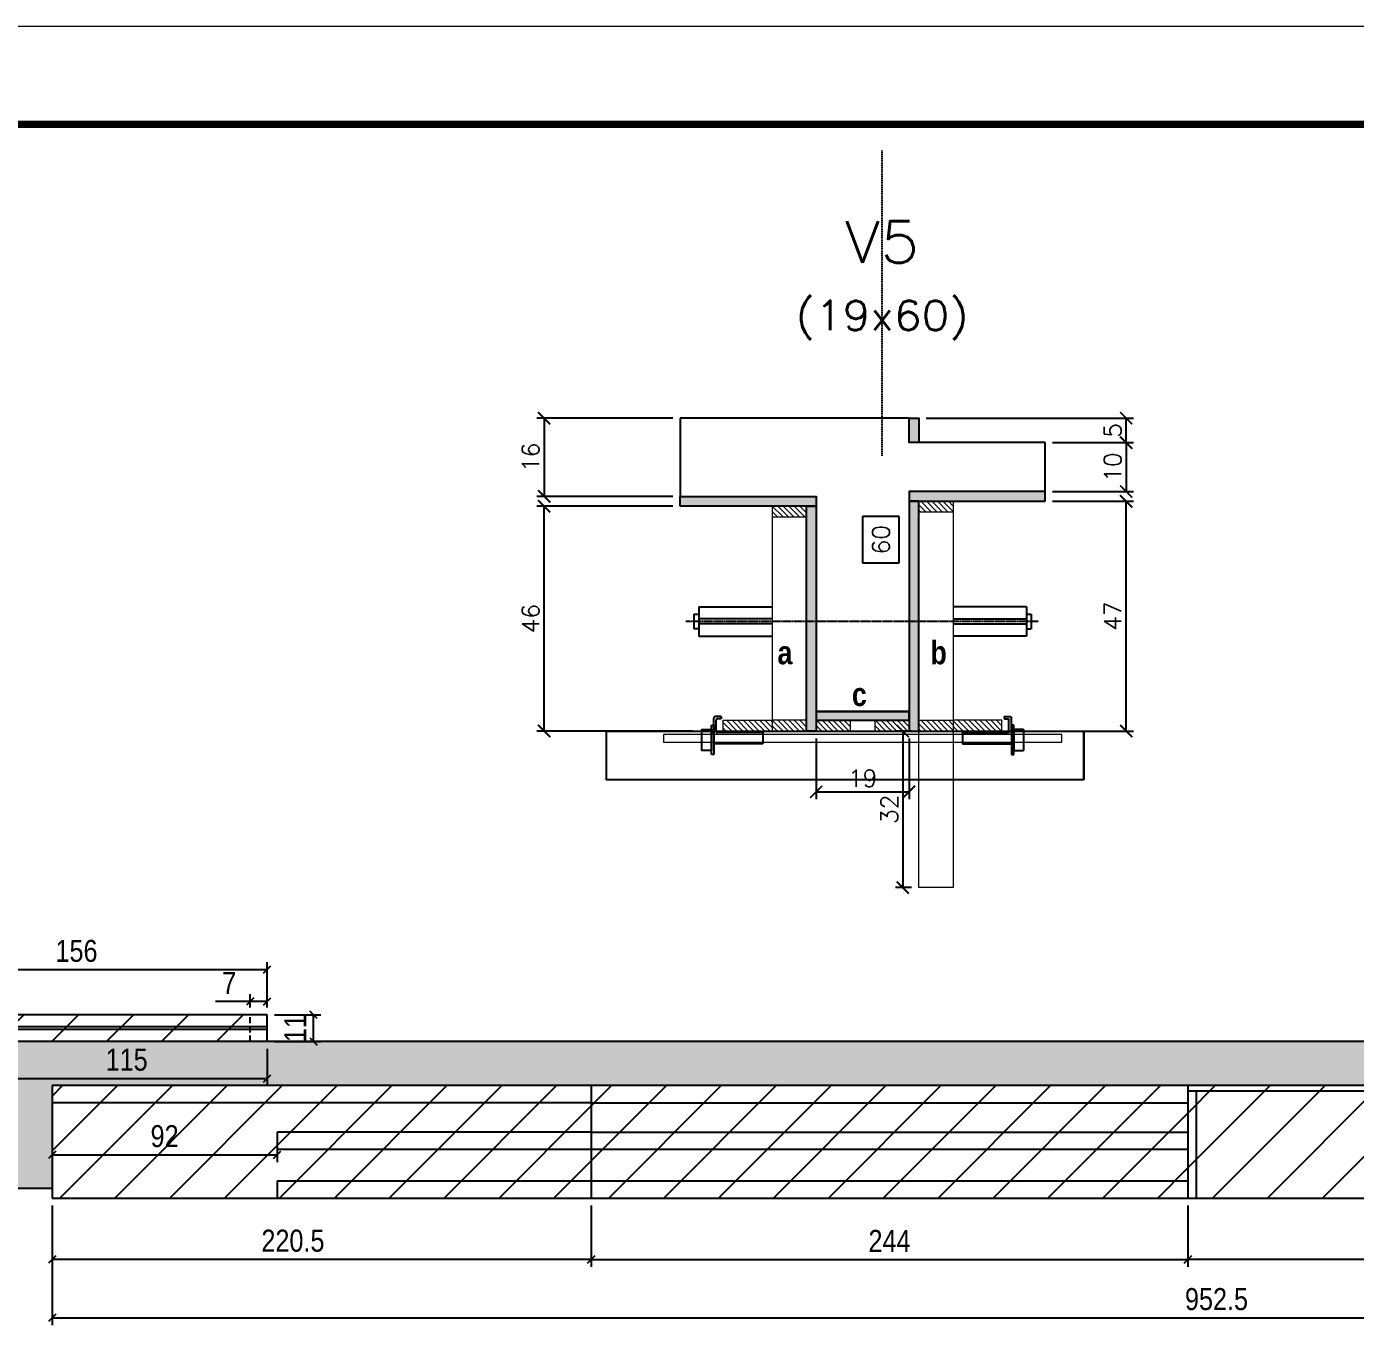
# Model space of a CAD drawing. Extents: x -10448 to -1189, y -11772 to 17235.
# Drawn here: x -5343 to -4799, y 5975 to 6507 of the extents above; entities that cross this region are included whole.
import ezdxf
from ezdxf.enums import TextEntityAlignment as Align

# ---------------------------------------------------------------- set-up
doc = ezdxf.new("R2010")
doc.units = 0
doc.linetypes.add('DASHED', pattern=[0.75, 0.5, -0.25])
doc.linetypes.add('HIDDEN', pattern=[0.375, 0.25, -0.125])
for name, color, linetype in [('barrote', 251, 'Continuous'), ('COTA', 241, 'Continuous'), ('Cota Seção (2x)', 4, 'Continuous'), ('detalhes', 4, 'Continuous'), ('Painéis', 200, 'Continuous'), ('presilha', 1, 'Continuous'), ('Reaproveitamento', 251, 'Continuous'), ('SARR_2.2x7', 40, 'Continuous'), ('SARR_3.5x7', 81, 'Continuous'), ('SARR_EDITAR', 141, 'Continuous'), ('TENSOR', 3, 'Continuous'), ('Texto de Titulo', 7, 'Continuous'), ('Texto Qtd Sarr', 242, 'Continuous')]:
    doc.layers.add(name, color=color, linetype=linetype)
for name, color, linetype, lineweight in [('CONCRETO', 251, 'Continuous', 25), ('Folhas', 255, 'Continuous', 9), ('Hachura', 251, 'Continuous', 9), ('Madeira', 126, 'Continuous', 18), ('SARRAFO DE PRESSAO', 251, 'DASHED', 9), ('SCO-___-LAJ', 2, 'Continuous', 0), ('Texto Seção', 7, 'Continuous', 15)]:
    doc.layers.add(name, color=color, linetype=linetype, lineweight=lineweight)
doc.styles.add('COTA TECNICA-50', font='techl___.ttf', dxfattribs={"height": 9})
doc.styles.add('Romans', font='romans.shx')
doc.styles.add('TECNICA', font='techb___.ttf', dxfattribs={"height": 10})
doc.dimstyles.new('COTA PAINEL-50', dxfattribs={"dimtxt": 9, "dimasz": 3, "dimexe": 3, "dimexo": 3, "dimgap": 3, "dimtad": 1, "dimdec": 1, "dimzin": 12, "dimdsep": 46, "dimtxsty": 'COTA TECNICA-50', "dimblk1": 'OBLIQUE', "dimblk2": 'OBLIQUE', "dimsah": 1, "dimcen": 0.9, "dimclrd": 4, "dimclre": 4, "dimclrt": 240, "dimadec": 1, "dimazin": 3, "dimtfac": 1, "dimtdec": 1, "dimtmove": 0, "dimatfit": 3, "dimfxl": 1, "dimtolj": 1, "dimtzin": 12, "dimarcsym": 0})
doc.dimstyles.new('Cota Seção (2x)', dxfattribs={"dimtxt": 7, "dimasz": 5, "dimexe": 3, "dimexo": 3, "dimgap": 2, "dimtad": 3, "dimdec": 1, "dimlfac": 0.5, "dimzin": 12, "dimdsep": 46, "dimtxsty": 'Romans', "dimblk": 'ARCHTICK', "dimcen": 0, "dimclrd": 4, "dimclre": 4, "dimclrt": 1, "dimadec": 1, "dimazin": 3, "dimtfac": 1, "dimtdec": 1, "dimtmove": 0, "dimatfit": 3, "dimldrblk": 'OBLIQUE', "dimfxl": 1, "dimtolj": 1, "dimtzin": 12, "dimarcsym": 0})
doc.dimstyles.new('Cota Seção interna', dxfattribs={"dimtxt": 7, "dimasz": 6, "dimexe": 0.18, "dimexo": 2, "dimgap": -4, "dimtad": 3, "dimdec": 1, "dimlfac": 0.5, "dimzin": 12, "dimdsep": 46, "dimtxsty": 'Romans', "dimblk": 'ARCHTICK', "dimcen": 0.09, "dimse1": 1, "dimse2": 1, "dimsd1": 1, "dimsd2": 1, "dimclrd": 180, "dimclre": 5, "dimclrt": 1, "dimadec": 0, "dimazin": 3, "dimtfac": 1, "dimtdec": 1, "dimtofl": 0, "dimtmove": 0, "dimatfit": 3, "dimldrblk": 'ARCHTICK', "dimfxl": 1, "dimtolj": 1, "dimtzin": 0, "dimarcsym": 0})
pattern_1 = [(45, (-139469.283, -18395.978), (-11.2253202, 11.2253202), [])]

# ---------------------------------------------------------------- blocks, each defined once
blk = doc.blocks.new('9999999999')
at = {"layer": 'Folhas'}
blk.add_lwpolyline([(98138.98, 34190.21), (99623.98, 34190.21), (99623.98, 35240.21), (98138.98, 35240.21)], close=True, dxfattribs=at)
at = {"layer": 'Folhas', "color": 30, "const_width": 3}
blk.add_lwpolyline([(98213.98, 34230.21), (99583.98, 34230.21), (99583.98, 35200.21), (98213.98, 35200.21)], close=True, dxfattribs=at)
blk = doc.blocks.new('_ArchTick')
at = {"color": 0, "linetype": 'ByBlock', "const_width": 0.15}
blk.add_lwpolyline([(-0.5, -0.5), (0.5, 0.5)], dxfattribs=at)
blk = doc.blocks.new('*D630')
at = {"layer": 'COTA', "color": 4, "lineweight": -2, "transparency": 16777216}
for p, q in [((-4923.29, 6312.85), (-4890.09, 6312.85)), ((-4893.09, 6218.85), (-4893.09, 6312.85)), ((-4940.89, 6218.85), (-4890.09, 6218.85))]:
    blk.add_line(p, q, dxfattribs=at)
at = {"layer": 'Defpoints', "color": 0, "transparency": 16777216}
for p in [(-4926.29, 6312.85), (-4893.09, 6312.85), (-4943.89, 6218.85)]:
    blk.add_point(p, dxfattribs=at)
at = {"layer": 'COTA', "color": 4, "lineweight": -2, "transparency": 16777216, "xscale": 5, "yscale": 5, "zscale": 5}
for p, rotation in [((-4893.09, 6312.85), 90), ((-4893.09, 6218.85), 270)]:
    blk.add_blockref('_ArchTick', p, dxfattribs=dict(at, rotation=rotation))
at = {"layer": 'COTA', "color": 1, "transparency": 16777216, "insert": (-4898.59, 6265.85), "char_height": 7, "attachment_point": 5, "rotation": 90, "style": 'Romans'}
blk.add_mtext('\\A1;47', dxfattribs=at)
blk = doc.blocks.new('_Oblique')
at = {"color": 0, "linetype": 'ByBlock', "lineweight": -2}
blk.add_line((-0.5, -0.5), (0.5, 0.5), dxfattribs=at)
blk = doc.blocks.new('*D631')
at = {"layer": 'COTA', "color": 4, "lineweight": -2, "transparency": 16777216}
for p, q in [((-4923.29, 6336.85), (-4890.09, 6336.85)), ((-4893.09, 6336.85), (-4893.09, 6316.85)), ((-4923.29, 6316.85), (-4890.09, 6316.85))]:
    blk.add_line(p, q, dxfattribs=at)
at = {"layer": 'Defpoints', "color": 0, "transparency": 16777216}
for p in [(-4926.29, 6336.85), (-4926.29, 6316.85), (-4893.09, 6316.85)]:
    blk.add_point(p, dxfattribs=at)
at = {"layer": 'COTA', "color": 4, "lineweight": -2, "transparency": 16777216, "xscale": 5, "yscale": 5, "zscale": 5}
for p, rotation in [((-4893.09, 6336.85), 90), ((-4893.09, 6316.85), 270)]:
    blk.add_blockref('_ArchTick', p, dxfattribs=dict(at, rotation=rotation))
at = {"layer": 'COTA', "color": 1, "transparency": 16777216, "insert": (-4898.59, 6326.85), "char_height": 7, "attachment_point": 5, "rotation": 90, "style": 'Romans'}
blk.add_mtext('\\A1;10', dxfattribs=at)
blk = doc.blocks.new('*D632')
at = {"layer": 'COTA', "color": 4, "lineweight": -2, "transparency": 16777216}
for p, q in [((-5078.49, 6310.85), (-5134.16, 6310.85)), ((-5131.16, 6218.85), (-5131.16, 6310.85)), ((-5070.49, 6218.85), (-5134.16, 6218.85))]:
    blk.add_line(p, q, dxfattribs=at)
at = {"layer": 'Defpoints', "color": 0, "transparency": 16777216}
for p in [(-5131.16, 6310.85), (-5075.49, 6310.85), (-5067.49, 6218.85)]:
    blk.add_point(p, dxfattribs=at)
at = {"layer": 'COTA', "color": 4, "lineweight": -2, "transparency": 16777216, "xscale": 5, "yscale": 5, "zscale": 5}
for p, rotation in [((-5131.16, 6310.85), 90), ((-5131.16, 6218.85), 270)]:
    blk.add_blockref('_ArchTick', p, dxfattribs=dict(at, rotation=rotation))
at = {"layer": 'COTA', "color": 1, "transparency": 16777216, "insert": (-5136.66, 6264.85), "char_height": 7, "attachment_point": 5, "rotation": 90, "style": 'Romans'}
blk.add_mtext('\\A1;46', dxfattribs=at)
blk = doc.blocks.new('*D633')
at = {"layer": 'Cota Seção (2x)', "color": 180, "lineweight": -2, "transparency": 16777216}
for p, q in [((-4985.89, 6306.63), (-5000.89, 6306.63)), ((-5000.89, 6306.63), (-5000.89, 6287.63)), ((-4985.89, 6287.63), (-4985.89, 6306.63)), ((-5000.89, 6287.63), (-4985.89, 6287.63))]:
    blk.add_line(p, q, dxfattribs=at)
at = {"layer": 'Defpoints', "color": 0, "transparency": 16777216}
for p in [(-4981.89, 6346.85), (-4981.89, 6346.85), (-4981.89, 6226.85)]:
    blk.add_point(p, dxfattribs=at)
at = {"layer": 'Cota Seção (2x)', "color": 1, "transparency": 16777216, "insert": (-4993.39, 6297.13), "char_height": 7, "attachment_point": 5, "rotation": 90, "style": 'Romans'}
blk.add_mtext('\\A1;60', dxfattribs=at)
blk = doc.blocks.new('PRESILHA METÁLICA 1')
at = {"layer": 'presilha'}
for p, q in [((7.5, 10.64), (7.5, 19.86)), ((12, 21), (8.64, 21)), ((9, 11.57), (9, 18.93)), ((12, 19.5), (9.57, 19.5)), ((12, 21), (12, 19.5)), ((0, 13), (6, 13)), ((0, 13), (0, 0)), ((6, 15.5), (7.5, 15.5)), ((6, -2.5), (6, 15.5)), ((6, 13), (6, 0)), ((7.5, 15.5), (7.5, -2.5)), ((37.5, 11), (9.57, 11)), ((37.5, 11), (37.5, 4.1)), ((6, 0), (0, 0)), ((37.5, 4.1), (7.5, 4.1)), ((7.5, -2.5), (6, -2.5))]:
    blk.add_line(p, q, dxfattribs=at)
for centre, radius, start, end in [((8.64, 19.86), 1.14, 90, 180), ((9.57, 18.93), 0.57, 90, 180), ((9.57, 11.57), 0.57, 180, 270)]:
    blk.add_arc(centre, radius, start, end, dxfattribs=at)
blk = doc.blocks.new('*D634')
at = {"layer": 'COTA', "color": 4, "lineweight": -2, "transparency": 16777216}
for p, q in [((-5019.89, 6215.85), (-5019.89, 6191)), ((-4981.89, 6215.85), (-4981.89, 6191)), ((-5019.89, 6194), (-4981.89, 6194))]:
    blk.add_line(p, q, dxfattribs=at)
at = {"layer": 'Defpoints', "color": 0, "transparency": 16777216}
for p in [(-5019.89, 6218.85), (-4981.89, 6218.85), (-4981.89, 6194)]:
    blk.add_point(p, dxfattribs=at)
at = {"layer": 'COTA', "color": 4, "lineweight": -2, "transparency": 16777216, "xscale": 5, "yscale": 5, "zscale": 5, "rotation": 180}
blk.add_blockref('_ArchTick', (-5019.89, 6194), dxfattribs=at)
at = {"layer": 'COTA', "color": 4, "lineweight": -2, "transparency": 16777216, "xscale": 5, "yscale": 5, "zscale": 5}
blk.add_blockref('_ArchTick', (-4981.89, 6194), dxfattribs=at)
at = {"layer": 'COTA', "color": 1, "transparency": 16777216, "insert": (-5000.89, 6199.5), "char_height": 7, "attachment_point": 5, "style": 'Romans'}
blk.add_mtext('\\A1;19', dxfattribs=at)
blk = doc.blocks.new('*D1677')
at = {"layer": 'COTA', "color": 4, "lineweight": -2, "transparency": 16777216}
for p, q in [((-5078.49, 6346.85), (-5134.16, 6346.85)), ((-5131.16, 6346.85), (-5131.16, 6314.85)), ((-5078.49, 6314.85), (-5134.16, 6314.85))]:
    blk.add_line(p, q, dxfattribs=at)
at = {"layer": 'Defpoints', "color": 0, "transparency": 16777216}
for p in [(-5075.49, 6346.85), (-5131.16, 6314.85), (-5075.49, 6314.85)]:
    blk.add_point(p, dxfattribs=at)
at = {"layer": 'COTA', "color": 4, "lineweight": -2, "transparency": 16777216, "xscale": 5, "yscale": 5, "zscale": 5}
for p, rotation in [((-5131.16, 6346.85), 90), ((-5131.16, 6314.85), 270)]:
    blk.add_blockref('_ArchTick', p, dxfattribs=dict(at, rotation=rotation))
at = {"layer": 'COTA', "color": 1, "transparency": 16777216, "insert": (-5136.66, 6330.85), "char_height": 7, "attachment_point": 5, "rotation": 90, "style": 'Romans'}
blk.add_mtext('\\A1;16', dxfattribs=at)
blk = doc.blocks.new('*D1678')
at = {"layer": 'COTA', "color": 4, "lineweight": -2, "transparency": 16777216}
for p, q in [((-4974.89, 6346.85), (-4890.09, 6346.85)), ((-4893.09, 6336.85), (-4893.09, 6346.85)), ((-4923.29, 6336.85), (-4890.09, 6336.85))]:
    blk.add_line(p, q, dxfattribs=at)
at = {"layer": 'Defpoints', "color": 0, "transparency": 16777216}
for p in [(-4977.89, 6346.85), (-4893.09, 6346.85), (-4926.29, 6336.85)]:
    blk.add_point(p, dxfattribs=at)
at = {"layer": 'COTA', "color": 4, "lineweight": -2, "transparency": 16777216, "xscale": 5, "yscale": 5, "zscale": 5}
for p, rotation in [((-4893.09, 6346.85), 90), ((-4893.09, 6336.85), 270)]:
    blk.add_blockref('_ArchTick', p, dxfattribs=dict(at, rotation=rotation))
at = {"layer": 'COTA', "color": 1, "transparency": 16777216, "insert": (-4898.59, 6341.85), "char_height": 7, "attachment_point": 5, "rotation": 90, "style": 'Romans'}
blk.add_mtext('\\A1;5', dxfattribs=at)
blk = doc.blocks.new('titulo1')
at = {"layer": 'Defpoints', "color": 252, "linetype": 'HIDDEN', "ltscale": 2}
blk.add_line((0, 0), (0, 125), dxfattribs=at)
at = {"layer": 'Defpoints', "style": 'Romans', "oblique": 15}
blk.add_attdef('FOLHA', text='', height=10, dxfattribs=at).set_placement((0, 15.58), align=Align.MIDDLE_CENTER)
at = {"layer": 'Texto Qtd Sarr', "color": 3, "style": 'Romans', "oblique": 15}
for tag, height, p in [('TITULO', 17, (0, 71.45)), ('SEÇÃO', 12, (0, 41.55))]:
    blk.add_attdef(tag, text='', height=height, dxfattribs=at).set_placement(p, align=Align.MIDDLE_CENTER)
blk = doc.blocks.new('*D617')
at = {"layer": 'COTA', "color": 4, "linetype": 'ByBlock', "lineweight": -2, "transparency": 16777216}
for p, q in [((-5111.9, 6024.81), (-5111.9, 5999.72)), ((-4867.9, 6024.81), (-4867.9, 5999.72)), ((-5111.9, 6002.72), (-4867.9, 6002.72))]:
    blk.add_line(p, q, dxfattribs=at)
at = {"layer": 'Defpoints', "color": 0, "linetype": 'ByBlock', "transparency": 16777216}
for p in [(-5111.9, 6027.81), (-4867.9, 6027.81), (-4867.9, 6002.72)]:
    blk.add_point(p, dxfattribs=at)
at = {"layer": 'COTA', "color": 4, "linetype": 'ByBlock', "lineweight": -2, "transparency": 16777216, "xscale": 3, "yscale": 3, "zscale": 3, "rotation": 180}
blk.add_blockref('_Oblique', (-5111.9, 6002.72), dxfattribs=at)
at = {"layer": 'COTA', "color": 4, "linetype": 'ByBlock', "lineweight": -2, "transparency": 16777216, "xscale": 3, "yscale": 3, "zscale": 3}
blk.add_blockref('_Oblique', (-4867.9, 6002.72), dxfattribs=at)
at = {"layer": 'COTA', "color": 240, "linetype": 'ByBlock', "transparency": 16777216, "insert": (-4989.9, 6010.29), "char_height": 9, "attachment_point": 5, "style": 'COTA TECNICA-50'}
blk.add_mtext('\\A1;244', dxfattribs=at)
blk = doc.blocks.new('*D618')
at = {"layer": 'COTA', "color": 4, "linetype": 'ByBlock', "lineweight": -2, "transparency": 16777216}
for p, q in [((-5332.4, 6024.81), (-5332.4, 5999.72)), ((-5111.9, 6024.81), (-5111.9, 5999.72)), ((-5111.9, 6002.72), (-5332.4, 6002.72))]:
    blk.add_line(p, q, dxfattribs=at)
at = {"layer": 'Defpoints', "color": 0, "linetype": 'ByBlock', "transparency": 16777216}
for p in [(-5332.4, 6027.81), (-5111.9, 6027.81), (-5332.4, 6002.72)]:
    blk.add_point(p, dxfattribs=at)
at = {"layer": 'COTA', "color": 4, "linetype": 'ByBlock', "lineweight": -2, "transparency": 16777216, "xscale": 3, "yscale": 3, "zscale": 3, "rotation": 180}
blk.add_blockref('_Oblique', (-5332.4, 6002.72), dxfattribs=at)
at = {"layer": 'COTA', "color": 4, "linetype": 'ByBlock', "lineweight": -2, "transparency": 16777216, "xscale": 3, "yscale": 3, "zscale": 3}
blk.add_blockref('_Oblique', (-5111.9, 6002.72), dxfattribs=at)
at = {"layer": 'COTA', "color": 240, "linetype": 'ByBlock', "transparency": 16777216, "insert": (-5233.9, 6010.32), "char_height": 9, "attachment_point": 5, "style": 'COTA TECNICA-50'}
blk.add_mtext('\\A1;220.5', dxfattribs=at)
blk = doc.blocks.new('*D1680')
at = {"layer": 'COTA', "color": 4, "linetype": 'ByBlock', "lineweight": -2, "transparency": 16777216}
for p, q in [((-5251.4, 6105.81), (-5251.4, 6111.19)), ((-5244.4, 6105.81), (-5244.4, 6111.19)), ((-5251.4, 6108.19), (-5265.56, 6108.19)), ((-5244.4, 6108.19), (-5251.4, 6108.19))]:
    blk.add_line(p, q, dxfattribs=at)
at = {"layer": 'Defpoints', "color": 0, "linetype": 'ByBlock', "transparency": 16777216}
for p in [(-5251.4, 6108.19), (-5251.4, 6102.81), (-5244.4, 6102.81)]:
    blk.add_point(p, dxfattribs=at)
at = {"layer": 'COTA', "color": 4, "linetype": 'ByBlock', "lineweight": -2, "transparency": 16777216, "xscale": 3, "yscale": 3, "zscale": 3, "rotation": 180}
blk.add_blockref('_Oblique', (-5251.4, 6108.19), dxfattribs=at)
at = {"layer": 'COTA', "color": 4, "linetype": 'ByBlock', "lineweight": -2, "transparency": 16777216, "xscale": 3, "yscale": 3, "zscale": 3}
blk.add_blockref('_Oblique', (-5244.4, 6108.19), dxfattribs=at)
at = {"layer": 'COTA', "color": 240, "linetype": 'ByBlock', "transparency": 16777216, "insert": (-5259.98, 6115.75), "char_height": 9, "attachment_point": 5, "style": 'COTA TECNICA-50'}
blk.add_mtext('\\A1;7', dxfattribs=at)
blk = doc.blocks.new('*D1682')
at = {"layer": 'COTA', "color": 4, "linetype": 'ByBlock', "lineweight": -2, "transparency": 16777216}
for p, q in [((-5400.44, 6105.81), (-5400.44, 6124.28)), ((-5400.44, 6121.28), (-5244.4, 6121.28)), ((-5244.4, 6105.81), (-5244.4, 6124.28))]:
    blk.add_line(p, q, dxfattribs=at)
at = {"layer": 'Defpoints', "color": 0, "linetype": 'ByBlock', "transparency": 16777216}
for p in [(-5244.4, 6121.28), (-5400.44, 6102.81), (-5244.4, 6102.81)]:
    blk.add_point(p, dxfattribs=at)
at = {"layer": 'COTA', "color": 4, "linetype": 'ByBlock', "lineweight": -2, "transparency": 16777216, "xscale": 3, "yscale": 3, "zscale": 3, "rotation": 180}
blk.add_blockref('_Oblique', (-5400.44, 6121.28), dxfattribs=at)
at = {"layer": 'COTA', "color": 4, "linetype": 'ByBlock', "lineweight": -2, "transparency": 16777216, "xscale": 3, "yscale": 3, "zscale": 3}
blk.add_blockref('_Oblique', (-5244.4, 6121.28), dxfattribs=at)
at = {"layer": 'COTA', "color": 240, "linetype": 'ByBlock', "transparency": 16777216, "insert": (-5322.42, 6128.88), "char_height": 9, "attachment_point": 5, "style": 'COTA TECNICA-50'}
blk.add_mtext('\\A1;156', dxfattribs=at)
blk = doc.blocks.new('*D624')
at = {"layer": 'COTA', "color": 4, "linetype": 'ByBlock', "lineweight": -2, "transparency": 16777216}
for p, q in [((-4867.9, 6024.81), (-4867.9, 5999.72)), ((-4623.9, 6024.81), (-4623.9, 5999.72)), ((-4623.9, 6002.72), (-4867.9, 6002.72))]:
    blk.add_line(p, q, dxfattribs=at)
at = {"layer": 'Defpoints', "color": 0, "linetype": 'ByBlock', "transparency": 16777216}
for p in [(-4867.9, 6027.81), (-4623.9, 6027.81), (-4867.9, 6002.72)]:
    blk.add_point(p, dxfattribs=at)
at = {"layer": 'COTA', "color": 4, "linetype": 'ByBlock', "lineweight": -2, "transparency": 16777216, "xscale": 3, "yscale": 3, "zscale": 3, "rotation": 180}
blk.add_blockref('_Oblique', (-4867.9, 6002.72), dxfattribs=at)
at = {"layer": 'COTA', "color": 4, "linetype": 'ByBlock', "lineweight": -2, "transparency": 16777216, "xscale": 3, "yscale": 3, "zscale": 3}
blk.add_blockref('_Oblique', (-4623.9, 6002.72), dxfattribs=at)
at = {"layer": 'COTA', "color": 240, "linetype": 'ByBlock', "transparency": 16777216, "insert": (-4745.9, 6010.29), "char_height": 9, "attachment_point": 5, "style": 'COTA TECNICA-50'}
blk.add_mtext('\\A1;244', dxfattribs=at)
blk = doc.blocks.new('*D1685')
at = {"layer": 'COTA', "color": 4, "linetype": 'ByBlock', "lineweight": -2, "transparency": 16777216}
for p, q in [((-5332.4, 6024.81), (-5332.4, 5975.8)), ((-4379.9, 6024.81), (-4379.9, 5975.8)), ((-5332.4, 5978.8), (-4379.9, 5978.8))]:
    blk.add_line(p, q, dxfattribs=at)
at = {"layer": 'Defpoints', "color": 0, "linetype": 'ByBlock', "transparency": 16777216}
for p in [(-5332.4, 6027.81), (-4379.9, 6027.81), (-4379.9, 5978.8)]:
    blk.add_point(p, dxfattribs=at)
at = {"layer": 'COTA', "color": 4, "linetype": 'ByBlock', "lineweight": -2, "transparency": 16777216, "xscale": 3, "yscale": 3, "zscale": 3, "rotation": 180}
blk.add_blockref('_Oblique', (-5332.4, 5978.8), dxfattribs=at)
at = {"layer": 'COTA', "color": 4, "linetype": 'ByBlock', "lineweight": -2, "transparency": 16777216, "xscale": 3, "yscale": 3, "zscale": 3}
blk.add_blockref('_Oblique', (-4379.9, 5978.8), dxfattribs=at)
at = {"layer": 'COTA', "color": 240, "linetype": 'ByBlock', "transparency": 16777216, "insert": (-4856.15, 5986.42), "char_height": 9, "attachment_point": 5, "style": 'COTA TECNICA-50'}
blk.add_mtext('\\A1;952.5', dxfattribs=at)
blk = doc.blocks.new('*D1712')
at = {"layer": 'COTA', "color": 4, "linetype": 'ByBlock', "lineweight": -2, "transparency": 16777216}
for p, q in [((-5244.4, 6088.81), (-5244.4, 6073.77)), ((-5359.44, 6083.81), (-5359.44, 6073.77)), ((-5359.44, 6076.77), (-5244.4, 6076.77))]:
    blk.add_line(p, q, dxfattribs=at)
at = {"layer": 'Defpoints', "color": 0, "linetype": 'ByBlock', "transparency": 16777216}
for p in [(-5244.4, 6091.81), (-5359.44, 6086.81), (-5244.4, 6076.77)]:
    blk.add_point(p, dxfattribs=at)
at = {"layer": 'COTA', "color": 4, "linetype": 'ByBlock', "lineweight": -2, "transparency": 16777216, "xscale": 3, "yscale": 3, "zscale": 3, "rotation": 180}
blk.add_blockref('_Oblique', (-5359.44, 6076.77), dxfattribs=at)
at = {"layer": 'COTA', "color": 4, "linetype": 'ByBlock', "lineweight": -2, "transparency": 16777216, "xscale": 3, "yscale": 3, "zscale": 3}
blk.add_blockref('_Oblique', (-5244.4, 6076.77), dxfattribs=at)
at = {"layer": 'COTA', "color": 240, "linetype": 'ByBlock', "transparency": 16777216, "insert": (-5301.92, 6084.37), "char_height": 9, "attachment_point": 5, "style": 'COTA TECNICA-50'}
blk.add_mtext('\\A1;115', dxfattribs=at)
blk = doc.blocks.new('*D1713')
at = {"layer": 'COTA', "color": 4, "linetype": 'ByBlock', "lineweight": -2, "transparency": 16777216}
for p, q in [((-5241.4, 6102.81), (-5222.43, 6102.81)), ((-5225.43, 6091.81), (-5225.43, 6102.81)), ((-5241.4, 6091.81), (-5222.43, 6091.81))]:
    blk.add_line(p, q, dxfattribs=at)
at = {"layer": 'Defpoints', "color": 0, "linetype": 'ByBlock', "transparency": 16777216}
for p in [(-5244.4, 6102.81), (-5225.43, 6102.81), (-5244.4, 6091.81)]:
    blk.add_point(p, dxfattribs=at)
at = {"layer": 'COTA', "color": 4, "linetype": 'ByBlock', "lineweight": -2, "transparency": 16777216, "xscale": 3, "yscale": 3, "zscale": 3}
for p, rotation in [((-5225.43, 6102.81), 90), ((-5225.43, 6091.81), 270)]:
    blk.add_blockref('_Oblique', p, dxfattribs=dict(at, rotation=rotation))
at = {"layer": 'COTA', "color": 240, "linetype": 'ByBlock', "transparency": 16777216, "insert": (-5232.98, 6097.31), "char_height": 9, "attachment_point": 5, "rotation": 90, "style": 'COTA TECNICA-50'}
blk.add_mtext('\\A1;11', dxfattribs=at)
blk = doc.blocks.new('*D1714')
at = {"layer": 'COTA', "color": 4, "linetype": 'ByBlock', "lineweight": -2, "transparency": 16777216}
for p, q in [((-5332.4, 6047.81), (-5332.4, 6042.5)), ((-5332.4, 6045.5), (-5240.4, 6045.5)), ((-5240.4, 6047.81), (-5240.4, 6042.5))]:
    blk.add_line(p, q, dxfattribs=at)
at = {"layer": 'Defpoints', "color": 0, "linetype": 'ByBlock', "transparency": 16777216}
for p in [(-5332.4, 6050.81), (-5240.4, 6050.81), (-5240.4, 6045.5)]:
    blk.add_point(p, dxfattribs=at)
at = {"layer": 'COTA', "color": 4, "linetype": 'ByBlock', "lineweight": -2, "transparency": 16777216, "xscale": 3, "yscale": 3, "zscale": 3, "rotation": 180}
blk.add_blockref('_Oblique', (-5332.4, 6045.5), dxfattribs=at)
at = {"layer": 'COTA', "color": 4, "linetype": 'ByBlock', "lineweight": -2, "transparency": 16777216, "xscale": 3, "yscale": 3, "zscale": 3}
blk.add_blockref('_Oblique', (-5240.4, 6045.5), dxfattribs=at)
at = {"layer": 'COTA', "color": 240, "linetype": 'ByBlock', "transparency": 16777216, "insert": (-5286.4, 6053.08), "char_height": 9, "attachment_point": 5, "style": 'COTA TECNICA-50'}
blk.add_mtext('\\A1;92', dxfattribs=at)
blk = doc.blocks.new('*D1715')
at = {"layer": 'COTA', "color": 4, "lineweight": -2, "transparency": 16777216}
for p, q in [((-4980.89, 6218.85), (-4987.48, 6218.85)), ((-4984.48, 6218.85), (-4984.48, 6154.85)), ((-4980.89, 6154.85), (-4987.48, 6154.85))]:
    blk.add_line(p, q, dxfattribs=at)
at = {"layer": 'Defpoints', "color": 0, "transparency": 16777216}
for p in [(-4977.89, 6218.85), (-4984.48, 6154.85), (-4977.89, 6154.85)]:
    blk.add_point(p, dxfattribs=at)
at = {"layer": 'COTA', "color": 4, "lineweight": -2, "transparency": 16777216, "xscale": 5, "yscale": 5, "zscale": 5}
for p, rotation in [((-4984.48, 6218.85), 90), ((-4984.48, 6154.85), 270)]:
    blk.add_blockref('_ArchTick', p, dxfattribs=dict(at, rotation=rotation))
at = {"layer": 'COTA', "color": 1, "transparency": 16777216, "insert": (-4989.98, 6186.85), "char_height": 7, "attachment_point": 5, "rotation": 90, "style": 'Romans'}
blk.add_mtext('\\A1;32', dxfattribs=at)

msp = doc.modelspace()

# ---------------------------------------------------------------- hatches: boundary and pattern name
at = {"layer": 'COTA', "linetype": 'ByBlock'}
h = msp.add_hatch(dxfattribs=at)
h.set_pattern_fill('AR-CONC', color=256, scale=0.03)
h.set_pattern_definition([(50, (-139469.2827, -18395.9775), (5.46554007, -0.47817257), [0.5715, -6.2865]), (355, (-139469.2827, -18395.9775), (-1.05730264, 5.73170536), [0.4572, -5.02921753]), (100.4514447, (-139468.827, -18396.0174), (4.40823741, 5.25353256), [0.48570026, -5.34270734]), (46.1842, (-139469.283, -18394.4535), (8.13237123, -1.26126984), [0.85725, -9.42975]), (96.6355576, (-139468.605, -18394.559), (7.122124, 7.42278374), [0.7285507, -8.01406824]), (351.184151, (-139469.283, -18394.4535), (7.122124, 7.42278374), [0.685799, -7.54379196]), (21, (-139468.5207, -18394.8345), (4.54843174, -3.06795595), [0.5715, -6.2865]), (326, (-139468.5207, -18394.8345), (1.85406085, 5.52563898), [0.4572, -5.0292]), (71.451445, (-139468.1417, -18395.09), (6.40249258, 2.45768307), [0.48570026, -5.34269813]), (37.5, (-139469.2827, -18395.9775), (0.092658098, 2.536651166), [0, -4.96824, 0, -5.1054, 0, -5.04825]), (7.5, (-139469.2827, -18395.9775), (2.004589875, 3.005417245), [0, -2.91084, 0, -4.85394, 0, -1.92405]), (327.5, (-139470.982, -18395.9775), (4.067717855, -0.17186232), [0, -1.905, 0, -5.9436, 0, -7.8867]), (317.5, (-139471.744, -18395.9775), (4.44387544, 0.76279473), [0, -2.4765, 0, -3.94716, 0, -5.6007])])
h.paths.add_polyline_path([(-5332.4, 6073.81), (-4867.9, 6073.81), (-4379.9, 6073.81), (-4379.9, 6091.81), (-4867.9, 6091.81), (-5255.9, 6091.81), (-5359.44, 6091.81), (-5359.44, 6086.81), (-5522.44, 6086.81), (-5522.44, 6074.81), (-5359.44, 6074.81), (-5359.44, 6031.81), (-5332.4, 6031.81)])
at = {"layer": 'Hachura'}
h = msp.add_hatch(color=256, dxfattribs=at)
h.dxf.hatch_style = 1
h.paths.add_polyline_path([(-4981.89, 6346.85), (-4977.89, 6346.85), (-4977.89, 6336.85), (-4981.89, 6336.85)])
h = msp.add_hatch(color=256, dxfattribs=at)
h.dxf.hatch_style = 1
h.paths.add_polyline_path([(-4926.29, 6312.85), (-4926.29, 6316.85), (-4981.89, 6316.85), (-4981.89, 6312.85)])
h = msp.add_hatch(color=256, dxfattribs=at)
h.dxf.hatch_style = 1
h.paths.add_polyline_path([(-5075.49, 6310.85), (-5075.49, 6314.85), (-5019.89, 6314.85), (-5019.89, 6310.85)])
h = msp.add_hatch(dxfattribs=at)
h.set_pattern_fill('ANSI31', color=256, scale=0.5, angle=270, style=0)
h.set_pattern_definition([(315, (17939.5267, -1923.1954), (1.12253202, 1.12253202), [])])
h.paths.add_polyline_path([(-5023.89, 6306.45), (-5023.89, 6310.85), (-5037.89, 6310.85), (-5037.89, 6306.45)])
h = msp.add_hatch(color=256, dxfattribs=at)
h.dxf.hatch_style = 1
h.paths.add_polyline_path([(-5023.89, 6310.85), (-5019.89, 6310.85), (-5019.89, 6218.85), (-5023.89, 6218.85)])
h = msp.add_hatch(color=256, dxfattribs=at)
h.dxf.hatch_style = 1
h.paths.add_polyline_path([(-4977.89, 6312.85), (-4981.89, 6312.85), (-4981.89, 6218.85), (-4977.89, 6218.85)])
h = msp.add_hatch(dxfattribs=at)
h.set_pattern_fill('ANSI31', color=256, scale=0.5, angle=270, style=0)
h.set_pattern_definition([(315, (17930.7267, -1921.1954), (1.12253202, 1.12253202), [])])
h.paths.add_polyline_path([(-4977.89, 6308.45), (-4977.89, 6312.85), (-4963.89, 6312.85), (-4963.89, 6308.45)])
h = msp.add_hatch(dxfattribs=at)
h.set_pattern_fill('ANSI31', color=256, scale=0.5, angle=270, style=0)
h.set_pattern_definition([(315, (17945.5267, -2010.7954), (1.12253202, 1.12253202), [])])
h.paths.add_polyline_path([(-5057.89, 6218.85), (-5057.89, 6223.25), (-5037.89, 6223.25), (-5037.89, 6218.85)])
h = msp.add_hatch(dxfattribs=at)
h.set_pattern_fill('ANSI31', color=256, scale=0.5, angle=270, style=0)
h.set_pattern_definition([(315, (17939.5267, -2010.7954), (1.12253202, 1.12253202), [])])
h.paths.add_polyline_path([(-5023.89, 6218.85), (-5023.89, 6223.25), (-5037.89, 6223.25), (-5037.89, 6218.85)])
h = msp.add_hatch(color=256, dxfattribs=at)
h.dxf.hatch_style = 1
h.paths.add_polyline_path([(-4981.89, 6223.25), (-4981.89, 6226.85), (-5019.89, 6226.85), (-5019.89, 6223.25)])
h = msp.add_hatch(dxfattribs=at)
h.set_pattern_fill('ANSI31', color=256, scale=0.5, angle=270, style=0)
h.set_pattern_definition([(315, (17912.7267, -2010.7954), (1.12253202, 1.12253202), [])])
h.paths.add_polyline_path([(-5005.89, 6218.85), (-5005.89, 6223.25), (-5019.89, 6223.25), (-5019.89, 6218.85)])
h = msp.add_hatch(dxfattribs=at)
h.set_pattern_fill('ANSI31', color=256, scale=0.5, angle=270, style=0)
h.set_pattern_definition([(315, (17936.7267, -2010.7954), (1.12253202, 1.12253202), [])])
h.paths.add_polyline_path([(-4981.89, 6218.85), (-4981.89, 6223.25), (-4995.89, 6223.25), (-4995.89, 6218.85)])
h = msp.add_hatch(dxfattribs=at)
h.set_pattern_fill('ANSI31', color=256, scale=0.5, angle=270, style=0)
h.set_pattern_definition([(315, (17930.7267, -2010.7954), (1.12253202, 1.12253202), [])])
h.paths.add_polyline_path([(-4977.89, 6218.85), (-4977.89, 6223.25), (-4963.89, 6223.25), (-4963.89, 6218.85)])
h = msp.add_hatch(dxfattribs=at)
h.set_pattern_fill('ANSI31', color=256, scale=0.5, angle=270, style=0)
h.set_pattern_definition([(315, (17927.9267, -2010.7954), (1.12253202, 1.12253202), [])])
h.paths.add_polyline_path([(-4943.89, 6218.85), (-4943.89, 6223.25), (-4963.89, 6223.25), (-4963.89, 6218.85)])
at = {"layer": 'Reaproveitamento', "linetype": 'ByBlock'}
h = msp.add_hatch(dxfattribs=at)
h.set_pattern_fill('ANSI31', color=256, scale=5)
h.set_pattern_definition(pattern_1)
h.paths.add_polyline_path([(-5359.44, 6086.81), (-5359.44, 6091.81), (-5244.4, 6091.81), (-5244.4, 6102.81), (-5400.44, 6102.81), (-5400.44, 6086.81)])
h = msp.add_hatch(dxfattribs=at)
h.set_pattern_fill('ANSI31', color=256, scale=5)
h.set_pattern_definition(pattern_1)
h.paths.add_polyline_path([(-5332.4, 6073.81), (-5332.4, 6027.81), (-5111.9, 6027.81), (-5111.9, 6073.81)])
h = msp.add_hatch(dxfattribs=at)
h.set_pattern_fill('ANSI31', color=256, scale=5)
h.set_pattern_definition(pattern_1)
h.paths.add_polyline_path([(-5111.9, 6073.81), (-5111.9, 6027.81), (-4867.9, 6027.81), (-4867.9, 6073.81)])
h = msp.add_hatch(dxfattribs=at)
h.set_pattern_fill('ANSI31', color=256, scale=5)
h.set_pattern_definition(pattern_1)
h.paths.add_polyline_path([(-4623.9, 6027.81), (-4623.9, 6073.81), (-4867.9, 6073.81), (-4867.9, 6027.81)])

# ---------------------------------------------------------------- linework, layer by layer
at = {"ltscale": 3}
for p, q in [((-5067.89, 6269.7), (-5067.89, 6257.7)), ((-5067.89, 6269.7), (-5037.89, 6269.7)), ((-4933.89, 6269.7), (-4963.89, 6269.7)), ((-4933.89, 6269.7), (-4933.89, 6257.7)), ((-5069.89, 6266.7), (-5069.89, 6260.7)), ((-5069.89, 6266.7), (-5067.89, 6266.7)), ((-5037.89, 6264.7), (-5067.89, 6264.7)), ((-5037.89, 6262.7), (-5067.89, 6262.7)), ((-4963.89, 6264.7), (-4933.89, 6264.7)), ((-4963.89, 6262.7), (-4933.89, 6262.7)), ((-4933.89, 6266.7), (-4931.89, 6266.7)), ((-4931.89, 6266.7), (-4931.89, 6260.7)), ((-5067.89, 6260.7), (-5069.89, 6260.7)), ((-5067.89, 6257.7), (-5037.89, 6257.7)), ((-4933.89, 6257.7), (-4963.89, 6257.7)), ((-4933.89, 6260.7), (-4931.89, 6260.7))]:
    msp.add_line(p, q, dxfattribs=at)
at = {"layer": 'barrote'}
msp.add_lwpolyline([(-4910.44, 6198.85), (-5105.62, 6198.85), (-5105.62, 6218.85), (-4910.44, 6218.85)], close=True, dxfattribs=at)
at = {"layer": 'CONCRETO'}
for p, q in [((-4981.89, 6346.85), (-5075.49, 6346.85)), ((-5075.49, 6346.85), (-5075.49, 6314.85)), ((-4926.29, 6336.85), (-4981.89, 6336.85)), ((-4926.29, 6316.85), (-4926.29, 6336.85)), ((-4926.29, 6316.85), (-4981.89, 6316.85)), ((-4981.89, 6316.85), (-4981.89, 6226.85)), ((-5075.49, 6314.85), (-5019.89, 6314.85)), ((-5019.89, 6314.85), (-5019.89, 6226.85)), ((-5019.89, 6226.85), (-4981.89, 6226.85)), ((-5037.89, 6218.85), (-5037.89, 6218.85)), ((-5019.89, 6218.85), (-5019.89, 6218.85)), ((-4963.89, 6218.85), (-4963.89, 6218.85))]:
    msp.add_line(p, q, dxfattribs=at)
at = {"layer": 'COTA', "linetype": 'ByBlock'}
msp.add_line((-5359.44, 6031.81), (-5332.4, 6031.81), dxfattribs=at)
msp.add_lwpolyline([(-4379.9, 6091.81), (-4867.9, 6091.81), (-5255.9, 6091.81)], dxfattribs=at)
at = {"layer": 'detalhes', "color": 250}
msp.add_line((-4910.44, 6198.85), (-4910.44, 6218.85), dxfattribs=at)
at = {"layer": 'Madeira'}
for points in [[(-5023.89, 6306.45), (-5023.89, 6310.85), (-5037.89, 6310.85), (-5037.89, 6306.45)], [(-5023.89, 6310.85), (-5037.89, 6310.85), (-5037.89, 6218.85), (-5023.89, 6218.85)], [(-4977.89, 6308.45), (-4977.89, 6312.85), (-4963.89, 6312.85), (-4963.89, 6308.45)], [(-4977.89, 6312.85), (-4963.89, 6312.85), (-4963.89, 6154.85), (-4977.89, 6154.85)], [(-5057.89, 6218.85), (-5057.89, 6223.25), (-5037.89, 6223.25), (-5037.89, 6218.85)], [(-5023.89, 6218.85), (-5023.89, 6223.25), (-5037.89, 6223.25), (-5037.89, 6218.85)], [(-5005.89, 6218.85), (-5005.89, 6223.25), (-5019.89, 6223.25), (-5019.89, 6218.85)], [(-4981.89, 6218.85), (-4981.89, 6223.25), (-4995.89, 6223.25), (-4995.89, 6218.85)], [(-4977.89, 6218.85), (-4977.89, 6223.25), (-4963.89, 6223.25), (-4963.89, 6218.85)], [(-4943.89, 6218.85), (-4943.89, 6223.25), (-4963.89, 6223.25), (-4963.89, 6218.85)]]:
    msp.add_lwpolyline(points, close=True, dxfattribs=at)
at = {"layer": 'Painéis', "linetype": 'Continuous'}
for p, q in [((-5244.4, 6102.81), (-5522.44, 6102.81)), ((-5244.4, 6091.81), (-5244.4, 6102.81)), ((-5332.4, 6073.81), (-5332.4, 6027.81)), ((-5111.9, 6073.81), (-5111.9, 6027.81)), ((-4867.9, 6073.81), (-4867.9, 6027.81))]:
    msp.add_line(p, q, dxfattribs=at)
at = {"layer": 'Painéis'}
for points in [[(-4981.89, 6346.85), (-4977.89, 6346.85), (-4977.89, 6336.85), (-4981.89, 6336.85)], [(-4926.29, 6312.85), (-4926.29, 6316.85), (-4981.89, 6316.85), (-4981.89, 6312.85)], [(-5075.49, 6310.85), (-5075.49, 6314.85), (-5019.89, 6314.85), (-5019.89, 6310.85)], [(-5023.89, 6310.85), (-5019.89, 6310.85), (-5019.89, 6218.85), (-5023.89, 6218.85)], [(-4977.89, 6312.85), (-4981.89, 6312.85), (-4981.89, 6218.85), (-4977.89, 6218.85)], [(-4981.89, 6223.25), (-4981.89, 6226.85), (-5019.89, 6226.85), (-5019.89, 6223.25)]]:
    msp.add_lwpolyline(points, close=True, dxfattribs=at)
at = {"layer": 'Painéis', "linetype": 'Continuous'}
for points in [[(-5244.4, 6091.81), (-5359.44, 6091.81)], [(-4379.9, 6073.81), (-4867.9, 6073.81), (-5332.4, 6073.81)], [(-5332.4, 6027.81), (-4867.9, 6027.81), (-4379.9, 6027.81)]]:
    msp.add_lwpolyline(points, dxfattribs=at)
at = {"layer": 'SARR_2.2x7', "linetype": 'HIDDEN', "ltscale": 10}
msp.add_line((-5251.4, 6091.81), (-5251.4, 6102.81), dxfattribs=at)
at = {"layer": 'SARR_2.2x7', "linetype": 'Continuous'}
for p, q in [((-4867.9, 6071.61), (-4623.9, 6071.61)), ((-5111.9, 6066.81), (-4867.9, 6066.81)), ((-5240.4, 6054.81), (-5240.4, 6047.81)), ((-5111.9, 6054.81), (-4867.9, 6054.81)), ((-5111.9, 6047.81), (-4867.9, 6047.81)), ((-5240.4, 6034.81), (-5240.4, 6027.81)), ((-5111.9, 6034.81), (-4867.9, 6034.81))]:
    msp.add_line(p, q, dxfattribs=at)
for points in [[(-5111.9, 6066.81), (-5332.4, 6066.81)], [(-5111.9, 6054.81), (-5240.4, 6054.81)], [(-5240.4, 6047.81), (-5111.9, 6047.81)], [(-5240.4, 6034.81), (-5111.9, 6034.81)]]:
    msp.add_lwpolyline(points, dxfattribs=at)
at = {"layer": 'SARR_3.5x7'}
msp.add_line((-4864.4, 6071.61), (-4864.4, 6027.81), dxfattribs=at)
at = {"layer": 'SARR_EDITAR', "linetype": 'Continuous'}
msp.add_line((-5244.4, 6097.81), (-5515.44, 6097.81), dxfattribs=at)
msp.add_lwpolyline([(-5244.4, 6096.81), (-5359.44, 6096.81)], dxfattribs=at)
at = {"layer": 'SCO-___-LAJ', "color": 1}
msp.add_lwpolyline([(-4919.44, 6217.51), (-5082.35, 6217.51), (-5082.35, 6214.32), (-4919.44, 6214.32)], close=True, dxfattribs=at)
at = {"layer": 'TENSOR', "linetype": 'HIDDEN', "ltscale": 0.5}
msp.add_line((-4928.89, 6263.7), (-5073.2, 6263.7), dxfattribs=at)

# ---------------------------------------------------------------- block references
at = {"layer": 'presilha', "yscale": 0.6666666666666666, "zscale": 0.6666666666666666}
for p, xscale in [((-5066.76, 6210.88), 0.6666666666666666), ((-4935.03, 6210.88), -0.6666666666666666)]:
    msp.add_blockref('PRESILHA METÁLICA 1', p, dxfattribs=dict(at, xscale=xscale))
at = {"layer": 'SARRAFO DE PRESSAO', "color": 6, "linetype": 'ByBlock'}
msp.add_blockref('9999999999', (-103832.26, -28733.15), dxfattribs=at)
at = {"layer": 'Texto Seção'}
ref = msp.add_blockref('titulo1', (-4992.89, 6331.38), dxfattribs=at)
ref.add_attrib('TITULO', 'V5', dxfattribs={"layer": 'Texto de Titulo', "color": 7, "height": 17, "style": 'Romans', "width": 1.1}).set_placement((-4992.89, 6418.88), align=Align.MIDDLE_CENTER)
ref.add_attrib('SEÇÃO', '(19x60)', dxfattribs={"layer": 'Texto de Titulo', "color": 7, "height": 12, "style": 'Romans', "width": 1.1}).set_placement((-4992.89, 6388.88), align=Align.MIDDLE_CENTER)

# ---------------------------------------------------------------- texts
at = {"layer": 'detalhes', "style": 'TECNICA'}
for s, p in [('b', (-4973.18, 6246.17)), ('a', (-5035.72, 6246.18)), ('c', (-5005.29, 6229.08))]:
    msp.add_text(s, height=9.6, dxfattribs=at).set_placement(p)

# ---------------------------------------------------------------- dimensions: what is measured, and where the dimension line sits
at = {"layer": 'COTA'}
for base, p1, p2, picture, middle in [((-5131.16, 6314.85), (-5075.49, 6346.85), (-5075.49, 6314.85), '*D1677', (-5136.66, 6330.85)), ((-4893.09, 6346.85), (-4926.29, 6336.85), (-4977.89, 6346.85), '*D1678', (-4898.59, 6341.85)), ((-4893.09, 6316.85), (-4926.29, 6336.85), (-4926.29, 6316.85), '*D631', (-4898.59, 6326.85)), ((-5131.16, 6310.85), (-5067.49, 6218.85), (-5075.49, 6310.85), '*D632', (-5136.66, 6264.85)), ((-4893.09, 6312.85), (-4943.89, 6218.85), (-4926.29, 6312.85), '*D630', (-4898.59, 6265.85)), ((-4984.48, 6154.85), (-4977.89, 6218.85), (-4977.89, 6154.85), '*D1715', (-4989.98, 6186.85))]:
    dim = msp.add_linear_dim(base=base, p1=p1, p2=p2, angle=90, dimstyle='Cota Seção (2x)', dxfattribs=at)
    dim.commit()
    dim.dimension.update_dxf_attribs({"geometry": picture, "text_midpoint": middle})
dim = msp.add_linear_dim(base=(-4981.89, 6194), p1=(-5019.89, 6218.85), p2=(-4981.89, 6218.85), dimstyle='Cota Seção (2x)', dxfattribs=at)
dim.commit()
dim.dimension.update_dxf_attribs({"geometry": '*D634', "text_midpoint": (-5000.89, 6199.5)})
at = {"layer": 'COTA', "linetype": 'ByBlock'}
for base, p1, p2, override, picture, middle in [((-5244.4, 6121.28), (-5400.44, 6102.81), (-5244.4, 6102.81), {"dimtmove": 1}, '*D1682', (-5322.42, 6128.88)), ((-4379.9, 5978.8), (-5332.4, 6027.81), (-4379.9, 6027.81), {"dimarcsym": 1}, '*D1685', (-4856.15, 5986.42)), ((-4867.9, 6002.72), (-5111.9, 6027.81), (-4867.9, 6027.81), {"dimarcsym": 1}, '*D617', (-4989.9, 6010.29))]:
    dim = msp.add_linear_dim(base=base, p1=p1, p2=p2, dimstyle='COTA PAINEL-50', override=override, dxfattribs=at)
    dim.commit()
    dim.dimension.update_dxf_attribs({"geometry": picture, "text_midpoint": middle})
dim = msp.add_linear_dim(base=(-5251.4, 6108.19), p1=(-5244.4, 6102.81), p2=(-5251.4, 6102.81), dimstyle='COTA PAINEL-50', dxfattribs=at)
dim.commit()
dim.dimension.update_dxf_attribs({"geometry": '*D1680', "text_midpoint": (-5259.98, 6108.19), "dimtype": 160})
dim = msp.add_linear_dim(base=(-5225.43, 6102.81), p1=(-5244.4, 6091.81), p2=(-5244.4, 6102.81), angle=90, dimstyle='COTA PAINEL-50', dxfattribs=at)
dim.commit()
dim.dimension.update_dxf_attribs({"geometry": '*D1713', "text_midpoint": (-5232.98, 6097.31)})
for base, p1, p2, picture, middle in [((-5244.4, 6076.77), (-5359.44, 6086.81), (-5244.4, 6091.81), '*D1712', (-5301.92, 6084.37)), ((-5240.4, 6045.5), (-5332.4, 6050.81), (-5240.4, 6050.81), '*D1714', (-5286.4, 6053.08))]:
    dim = msp.add_linear_dim(base=base, p1=p1, p2=p2, dimstyle='COTA PAINEL-50', dxfattribs=at)
    dim.commit()
    dim.dimension.update_dxf_attribs({"geometry": picture, "text_midpoint": middle})
for base, p1, p2, picture, middle in [((-5332.4, 6002.72), (-5111.9, 6027.81), (-5332.4, 6027.81), '*D618', (-5233.9, 6002.72)), ((-4867.9, 6002.72), (-4623.9, 6027.81), (-4867.9, 6027.81), '*D624', (-4745.9, 6002.72))]:
    dim = msp.add_linear_dim(base=base, p1=p1, p2=p2, dimstyle='COTA PAINEL-50', override={"dimarcsym": 1}, dxfattribs=at)
    dim.commit()
    dim.dimension.update_dxf_attribs({"geometry": picture, "text_midpoint": middle, "dimtype": 160})
at = {"layer": 'Cota Seção (2x)'}
dim = msp.add_linear_dim(base=(-4981.89, 6346.85), p1=(-4981.89, 6226.85), p2=(-4981.89, 6346.85), angle=90, dimstyle='Cota Seção interna', dxfattribs=at)
dim.commit()
dim.dimension.update_dxf_attribs({"geometry": '*D633', "text_midpoint": (-4981.89, 6297.13), "dimtype": 160})

doc.saveas('drawing.dxf')
